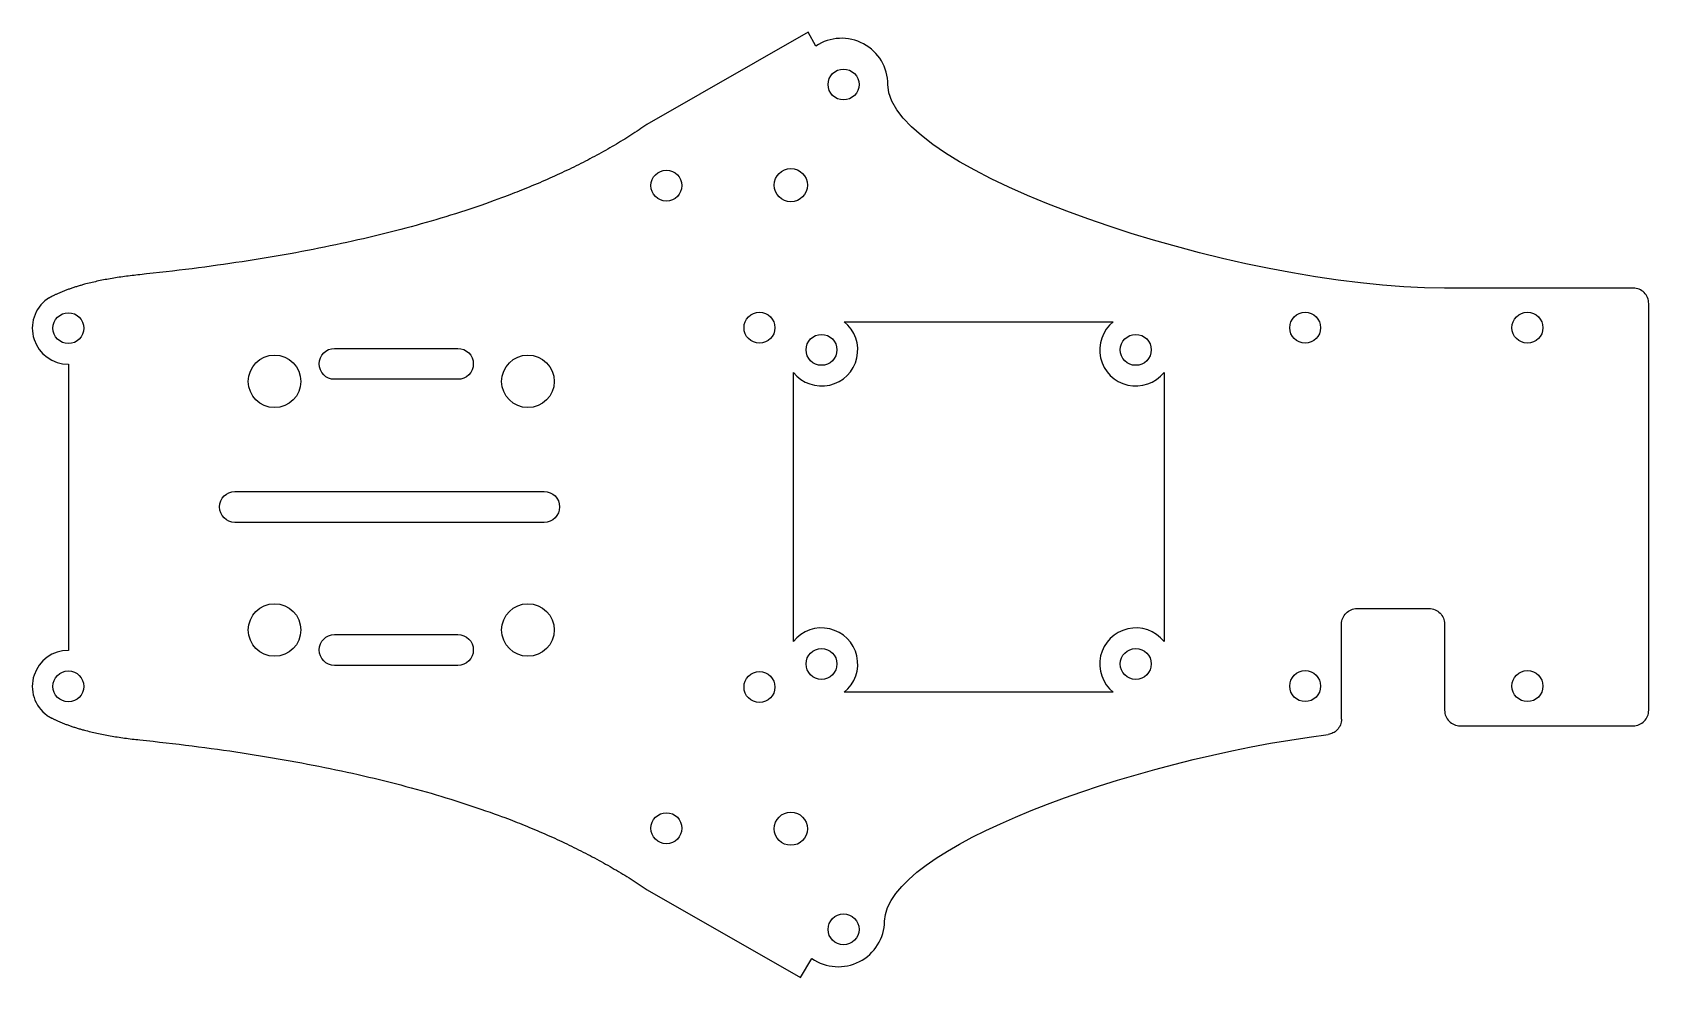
# Model space of a CAD drawing. Header units: millimetres. Extents: x -20 to 137, y -46 to 46.
import ezdxf

# ---------------------------------------------------------------- set-up
doc = ezdxf.new("R2010")
doc.units = ezdxf.units.MM

msp = doc.modelspace()

# ---------------------------------------------------------------- linework, layer by layer
for points in [[(63.37, 41.01, 0.598643), (56.38, 44.75), (55.61, 46.09), (39.98, 37.12)], [(107.39, -20.6), (107.39, -11.37, -0.414214), (108.89, -9.87), (115.89, -9.87, -0.414214), (117.39, -11.37), (117.39, -19.75, 0.414214), (118.89, -21.25), (135.7, -21.25, 0.414214), (137.2, -19.75), (137.2, 19.75, 0.414214), (135.7, 21.25), (117.39, 21.25)], [(-18.24, 20.18, 0.724516), (-16.17, 13.86), (-16.17, -13.93, 0.724613), (-18.24, -20.25)], [(39.99, -37.17), (54.88, -45.71), (55.99, -43.85, 0.598643), (63.05, -40.23)]]:
    msp.add_lwpolyline(points, format="xyb")
for points in [[(59.12, -17.99, 1.119345), (54.2, -13.07), (54.2, 13.06, 1.119345), (59.12, 17.98), (85.24, 17.98, 1.119345), (90.16, 13.06), (90.16, -13.07, 1.119345), (85.24, -17.99)], [(9.67, 12.39, -1), (9.67, 15.39), (21.63, 15.39, -1), (21.63, 12.39)], [(0, -1.5, -1), (0, 1.5), (30, 1.5, -1), (30, -1.5)], [(9.67, -15.39, -1), (9.67, -12.39), (21.63, -12.39, -1), (21.63, -15.39)]]:
    msp.add_lwpolyline(points, format="xyb", close=True)
for centre, radius in [((59.06, 41.02), 1.5), ((41.87, 31.2), 1.5), ((53.95, 31.25), 1.61), ((-16.17, 17.36), 1.5), ((50.9, 17.4), 1.5), ((103.86, 17.4), 1.5), ((125.43, 17.4), 1.5), ((56.92, 15.25), 1.5), ((87.42, 15.25), 1.5), ((3.84, 12.19), 2.55), ((28.43, 12.19), 2.55), ((3.84, -11.95), 2.55), ((28.43, -11.95), 2.55), ((56.92, -15.25), 1.5), ((87.42, -15.25), 1.5), ((-16.17, -17.43), 1.5), ((50.9, -17.49), 1.5), ((103.86, -17.4), 1.5), ((125.43, -17.4), 1.5), ((41.87, -31.2), 1.5), ((53.95, -31.25), 1.61), ((59.06, -41.02), 1.5)]:
    msp.add_circle(centre, radius)
for points, degree in [([(117.39, 21.25), (97.06, 21.25), (63.37, 32.57), (63.37, 41.01)], 3), ([(39.98, 37.12), (23.72, 25.97), (-9.23, 22.55)], 2), ([(-9.23, 22.55), (-14.26, 22.03), (-17.22, 20.7)], 2), ([(-17.22, 20.7), (-17.97, 20.36), (-18.24, 20.18)], 2), ([(-18.24, -20.25), (-17.97, -20.44), (-17.22, -20.77)], 2), ([(-17.22, -20.77), (-14.26, -22.1), (-9.23, -22.62)], 2), ([(-9.23, -22.62), (23.73, -26.03), (39.99, -37.17)], 2), ([(63.05, -40.23), (63.16, -33.22), (86.52, -24.62), (106.08, -22.09)], 3)]:
    msp.add_open_spline(points, degree=degree)
msp.add_open_spline([(107.39, -20.6), (107.39, -20.8), (107.35, -20.99), (107.2, -21.36), (107.09, -21.52), (106.84, -21.78), (106.71, -21.88), (106.41, -22.02), (106.25, -22.07), (106.08, -22.09)], degree=3, knots=[0, 0, 0, 0, 0.0585967, 0.0585967, 0.1171933, 0.1171933, 0.1670663, 0.1670663, 0.2169392, 0.2169392, 0.2169392, 0.2169392])

doc.saveas('drawing.dxf')
